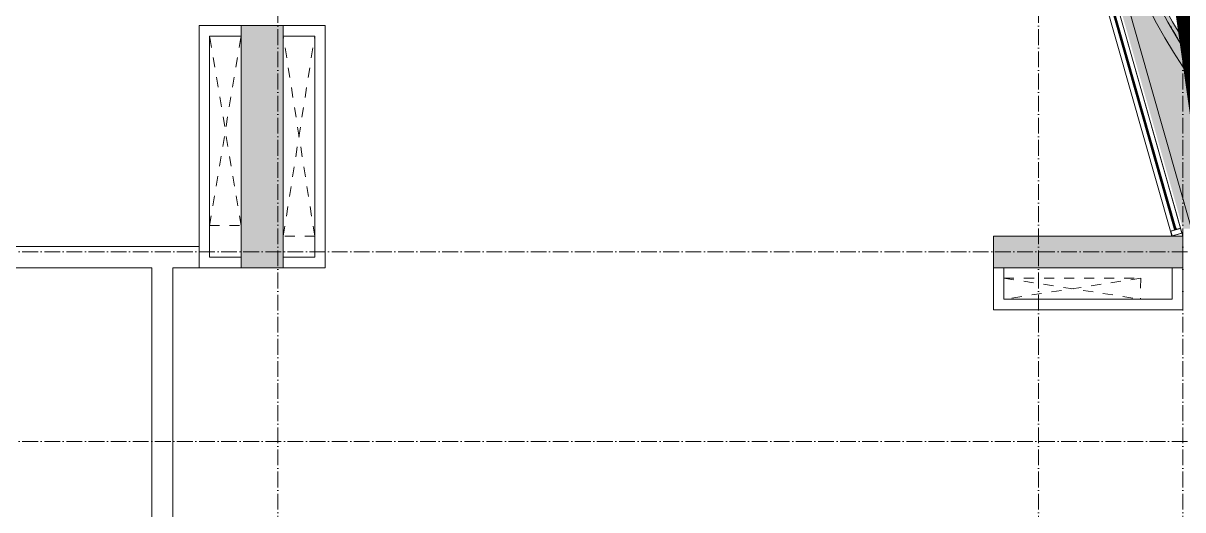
# Model space of a CAD drawing. Header units: millimetres. Extents: x -55734 to 116976, y -16290 to 119094.
# Drawn here: x 29979 to 41001, y 30500 to 35122 of the extents above; entities that cross this region are included whole.
import ezdxf
from ezdxf.xclip import XClip

# ---------------------------------------------------------------- set-up
doc = ezdxf.new("R2010")
doc.units = ezdxf.units.MM
doc.header["$XCLIPFRAME"] = 0
for name, pattern in [('Dash', [6.349999999999998, 3.174999999999999, -3.174999999999999]), ('Grid Line', [4.2, 3, -0.6, 0, -0.6]), ('HIDDEN2', [4.7624999999999975, 3.174999999999999, -1.587499999999999])]:
    doc.linetypes.add(name, pattern=pattern)
for name, color, linetype, lineweight in [('@ color hatch', 7, 'Continuous', 13), ('A-DETL-GENF-HDLN', 161, 'Dash', 5), ('A-FLOR-PATT', 8, 'Continuous', 9), ('CUA', 31, 'Continuous', 9), ('NET THAY 2', 55, 'Continuous', 5), ('NET-CAT', 3, 'Continuous', 15), ('NET-THAY', 2, 'Continuous', 9), ('TRUC', 225, 'Continuous', 5), ('X-COT HAM$0$LC.HA', 8, 'Continuous', 9)]:
    doc.layers.add(name, color=color, linetype=linetype, lineweight=lineweight)
doc.layers.add('CGXD', color=5, linetype='HIDDEN2')

# ---------------------------------------------------------------- blocks, each defined once
blk = doc.blocks.new('ALC1807-ASCENT PLAZA-KET CAU_rvt-1-MẶT BẰNG TẦNG 1')
at = {"layer": 'X-COT HAM$0$LC.HA'}
h = blk.add_hatch(color=256, dxfattribs=at)
h.dxf.hatch_style = 1
h.paths.add_polyline_path([(32450.7232063259, 35099.8647732707), (32050.7232063259, 35099.8647732707), (32050.7232063259, 32799.8647732707), (32450.7232063259, 32799.8647732707)])
h = blk.add_hatch(color=256, dxfattribs=at)
h.dxf.hatch_style = 1
h.paths.add_polyline_path([(39200.52798918221, 33099.93651796354), (39200.52798918221, 32799.93651796354), (41000.52798918221, 32799.93651796354), (41000.52798918221, 33099.93651796354)])
at = {"ltscale": 1000}
for points in [[(32450.7232063259, 35099.8647732707), (32050.7232063259, 35099.8647732707), (32050.7232063259, 32799.8647732707), (32450.7232063259, 32799.8647732707)], [(39200.52798918221, 33099.93651796354), (39200.52798918221, 32799.93651796354), (41000.52798918221, 32799.93651796354), (41000.52798918221, 33099.93651796354)]]:
    blk.add_lwpolyline(points, close=True, dxfattribs=at)
blk = doc.blocks.new('A$C1F0A2BF7')
at = {"layer": '@ color hatch', "ltscale": 0.5}
h = blk.add_hatch(dxfattribs=at)
h.set_pattern_fill('CROSS', color=139, scale=300)
h.set_pattern_definition([(0, (742137.5415861408, 155410.9314822016), (75, 75), [37.5, -112.5]), (90, (742156.2915861408, 155392.1814822016), (-74.99999999999999, 75), [37.5, -112.5])])
edge = h.paths.add_edge_path()
edge.add_line((94051.76638000619, 76093.87788099762), (94038.00529055306, 76093.87793167173))
edge.add_line((94038.00529055306, 76093.87793167173), (96735.69080597148, 66597.11673669086))
edge.add_line((96735.69080597148, 66597.11673669086), (97786.21320807966, 66597.11673669086))
edge.add_arc((101660.5983358833, 69727.49493899217), 4980.976591792952, 218.9370929753434, 284.8108236153011)
edge.add_line((102933.8773815121, 64912.01071827748), (104142.7385549075, 65227.86154444376))
edge.add_arc((102692.5584896742, 72075.99835518433), 7000.000000015714, 188.0770856720446, 281.9564752419076, ccw=False)
edge.add_line((95761.99898500365, 71092.46139480063), (95375.28630718341, 73817.45835251332))
edge.add_arc((91910.00655485594, 73325.68987232255), 3499.999999999991, 8.077085672045065, 52.27071439056824)
edge = h.paths.add_edge_path()
edge.add_line((91885.63972593666, 76825.60505095885), (57579.7225371791, 76586.76314411564))
edge.add_arc((57583.20351273901, 76086.77526145331), 500.0000000000103, 90.39889363870016, 179.1704710148115)
edge.add_line((57083.25591503174, 76094.014014574), (94051.76638000619, 76093.87788099762))
edge.add_arc((91910.00655485582, 73325.68987232257), 3500.000000000063, 52.27071439056644, 90.39889363869638)
at = {"layer": 'CGXD', "ltscale": 200, "const_width": 200, "elevation": -3.977424561112374e-06}
blk.add_lwpolyline([(118267.2105483628, 69299.8113417508), (97389.2170030819, 64252.46243989574), (95665.13970612895, 76400.76485154765), (89158.62054502891, 76288.37961033436), (80095.1513761798, 76240.15018884973)], dxfattribs=at)
at = {"layer": 'NET-THAY', "lineweight": 9, "elevation": -7.047979255164167e-05}
blk.add_lwpolyline([(57084.32255047417, 76092.277436291), (57084.32255047417, 76082.01325003557, -0.4121759045981699), (57580.84157491426, 76582.00113269789), (91886.75876367177, 76820.8430395411, -0.3754859594212102), (95376.40534491846, 73812.69634109568), (95763.1180227462, 71087.69938333043, 0.4342728214908527), (104145.5253036705, 65223.58014064688)], format="xyb", dxfattribs=at)
blk = doc.blocks.new('*U152')
for p, q in [((4628.216152679692, 99.99999999976717, -2.446082159549099e-05), (50.00000000126602, 99.99999999894499, -2.446082159549099e-05)), ((4628.216152679692, 5.820766091346741e-11, -2.446082161722101e-05), (50.00000000126602, -5.598849384114146e-09, -2.446082159549099e-05)), ((4615.216152679575, 58.25000000052387, -2.446082159549099e-05), (63.00000000138425, 58.24999999889405, -2.446082154757012e-05)), ((4615.216152679575, 41.75000000064028, -2.446082159549099e-05), (63.00000000138425, 41.74999999901047, -2.446082154757012e-05))]:
    blk.add_line(p, q)
at = {"ltscale": 100}
for p, q in [((50.00000000138425, 60.99999999895226, -4.892164319098198e-05), (50.00000000138425, 38.99999999895226, -4.892164319098198e-05)), ((50.00000000126784, 60.99999999895226, -4.892164319098198e-05), (50.00000000126784, 38.99999999895226, -4.892164319098198e-05)), ((4628.216152679575, 61.00000000081491, -2.446082159549099e-05), (4628.216152679575, 39.00000000081491, -2.446082159549099e-05)), ((4628.216152679692, 61.00000000081491, -2.446082159549099e-05), (4628.216152679692, 39.00000000081491, -2.446082159549099e-05))]:
    blk.add_line(p, q, dxfattribs=at)
at = {"color": 1, "lineweight": 0, "ltscale": 10}
blk.add_line((56.55774388472673, 49.99999999976717, -2.446082159549099e-05), (4621.658408796233, 50.00000000162981, -2.446082164341186e-05), dxfattribs=at)
at = {"ltscale": 25, "elevation": -2.446082159549099e-05}
for points in [[(1.266016624867916e-09, -3.736204234883189e-09), (50.00000000126602, -3.736204234883189e-09), (50.00000000126602, 99.9999999962638), (1.266016624867916e-09, 99.9999999962638)], [(2.000000001266017, 1.999999996263796), (48.00000000126602, 1.999999996263796), (48.00000000126602, 97.9999999962638), (2.000000001266017, 97.9999999962638)]]:
    blk.add_lwpolyline(points, close=True, dxfattribs=at)
for points, elevation in [([(50.00000000138425, 38.99999999976717), (50.00000000138425, 60.99999999976717), (62.50000000138425, 60.99999999976717, -0.4142135623730951), (63.00000000138425, 60.49999999976717), (63.00000000138425, 56.99999999976717, -0.4142135623730951), (62.50000000138425, 56.49999999976717, -0.4142135623730951), (62.00000000138425, 56.99999999976717), (62.00000000138425, 59.49999999976717, 0.4142135623730951), (61.50000000138425, 59.99999999976717), (51.50000000138425, 59.99999999976717, 0.4142135623730951), (51.00000000138425, 59.49999999976717), (51.00000000138425, 40.49999999976717, 0.4142135623730943), (51.50000000138425, 39.99999999976717), (61.50000000138425, 39.99999999976717, 0.4142135623730974), (62.00000000138425, 40.49999999976717), (62.00000000138425, 42.99999999976717, -0.4142135623730951), (62.50000000138425, 43.49999999976717, -0.4142135623730951), (63.00000000138425, 42.99999999976717), (63.00000000138425, 39.49999999976717, -0.4142135623730974), (62.50000000138425, 38.99999999976717), (50.00000000138425, 38.99999999976717)], -4.892164319098187e-05), ([(4628.216152679575, 39.00000000162981), (4628.216152679575, 61.00000000162981), (4615.716152679575, 61.00000000162981, 0.4142135623730951), (4615.216152679575, 60.50000000162981), (4615.216152679575, 57.00000000162981, 0.4142135623730951), (4615.716152679575, 56.50000000162981, 0.4142135623730951), (4616.216152679575, 57.00000000162981), (4616.216152679575, 59.50000000162981, -0.4142135623730951), (4616.716152679575, 60.00000000162981), (4626.716152679575, 60.00000000162981, -0.4142135623730951), (4627.216152679575, 59.50000000162981), (4627.216152679575, 40.50000000162981, -0.4142135623730943), (4626.716152679575, 40.00000000162981), (4616.716152679575, 40.00000000162981, -0.4142135623730974), (4616.216152679575, 40.50000000162981), (4616.216152679575, 43.00000000162981, 0.4142135623730951), (4615.716152679575, 43.50000000162981, 0.4142135623730951), (4615.216152679575, 43.00000000162981), (4615.216152679575, 39.50000000162981, 0.4142135623730974), (4615.716152679575, 39.00000000162981), (4628.216152679575, 39.00000000162981)], -2.446082159549088e-05)]:
    blk.add_lwpolyline(points, format="xyb", dxfattribs=dict(elevation=elevation))
for points, elevation in [([(50.00000000126784, 40.49999999802094), (50.00000000126784, 59.49999999802094)], -4.892164319098187e-05), ([(50.00000000138425, 40.49999999976717), (50.00000000138425, 59.49999999976717)], -4.892164319098187e-05), ([(4628.216152679692, 40.49999999988358), (4628.216152679692, 59.49999999988358)], -2.446082159549088e-05), ([(4628.216152679575, 40.50000000162981), (4628.216152679575, 59.50000000162981)], -2.446082159549088e-05)]:
    blk.add_lwpolyline(points, dxfattribs=dict(elevation=elevation))
for points in [[(56.58620753813193, 52.33073006733321, 0.1102261129281127), (56.55774388472673, 52.20318394817878), (56.55774388472673, 47.79681605135556, 0.1102261129279761), (56.58620753813193, 47.66926993231755, 0.5475868052481334), (60.19425021913958, 47.19871107453946, -0.3715347355079976), (60.58558232557152, 47.21708931925241, 0.207699257851977), (64.71627869304393, 47.37292371387593, -0.6266160379370466), (65.0459019259888, 47.28823614737485, -0.0880989887940883), (63.00000000138425, 41.92633093066979), (63.00000000138425, 44.06600918807089), (60.19695600260638, 44.06600918807089), (60.19695600260638, 42.91008901793975), (55.67814755182371, 46.46787602850236, -0.262770415069033), (55.43648003575981, 46.89596985897515), (55.43648003575981, 49.99999999976717), (55.43648003575981, 53.10403014055919, -0.262770415069033), (55.67814755182371, 53.53212397114839), (60.19695600260638, 57.08991098159458), (60.19695600260638, 55.93399081146345), (63.00000000138425, 55.93399081146345), (63.00000000138425, 58.07366906898096, -0.0880989887940883), (65.0459019259888, 52.71176385227591, -0.6266160379370582), (64.71627869304393, 52.6270762856584, 0.2076992578519962), (60.58558232557152, 52.78291068039834, -0.3715347355080128), (60.19425021913958, 52.80128892499488, 0.5475868052479469)], [(4621.629945142828, 52.33073006919585, -0.1102261129281127), (4621.658408796233, 52.20318395004142), (4621.658408796233, 47.79681605321821, -0.1102261129279761), (4621.629945142828, 47.66926993418019, -0.5475868052481334), (4618.02190246182, 47.19871107640211, 0.3715347355079976), (4617.630570355388, 47.21708932111505, -0.207699257851977), (4613.499873987916, 47.37292371573858, 0.6266160379370466), (4613.170250754971, 47.28823614923749, 0.0880989887940883), (4615.216152679575, 41.92633093253244), (4615.216152679575, 44.06600918993354), (4618.019196678353, 44.06600918993354), (4618.019196678353, 42.9100890198024), (4622.538005129136, 46.46787603036501, 0.262770415069033), (4622.7796726452, 46.89596986083779), (4622.7796726452, 50.00000000162981), (4622.7796726452, 53.10403014242183, 0.262770415069033), (4622.538005129136, 53.53212397301104), (4618.019196678353, 57.08991098345723), (4618.019196678353, 55.93399081332609), (4615.216152679575, 55.93399081332609), (4615.216152679575, 58.07366907084361, 0.0880989887940883), (4613.170250754971, 52.71176385413855, 0.6266160379370582), (4613.499873987916, 52.62707628752105, -0.2076992578519962), (4617.630570355388, 52.78291068226099, 0.3715347355080128), (4618.02190246182, 52.80128892685752, -0.5475868052479469)]]:
    blk.add_lwpolyline(points, format="xyb", close=True)
for points in [[(56.55774388472673, 47.49999999976717), (56.55774388472673, 52.49999999976717), (4621.658408796233, 52.50000000162981), (4621.658408796233, 47.50000000162981)], [(4678.216152679692, 99.99999999976717), (4678.216152679692, 0), (4628.216152679692, 0), (4628.216152679692, 99.99999999976717)], [(4676.216152679692, 97.99999999976717), (4676.216152679692, 2), (4630.216152679692, 2), (4630.216152679692, 97.99999999976717)]]:
    blk.add_lwpolyline(points, close=True)

msp = doc.modelspace()

# ---------------------------------------------------------------- hatches: boundary and pattern name
at = {"layer": 'A-FLOR-PATT', "lineweight": 5}
h = msp.add_hatch(dxfattribs=at)
h.set_pattern_fill('FP_17', color=256, style=0, pattern_type=2)
h.set_pattern_definition([(23.063, (-2328677.056, 1509274.519), (47.44576498576169, 117.8051654339311), [23.812, -155.793]), (338.063, (-2328677.056, 1509274.519), (47.445533159493, 117.8045898223471), [23.813, -103.188]), (68.063, (-2328677.056, 1509274.519), (-117.8045898223471, 47.44553315949299), [23.813, -103.188])])
h.paths.add_polyline_path([(45855.89869551436, 31339.93553765789), (46096.16301432717, 31342.30110887358), (46381.75509278259, 31361.46075092242), (46574.8878138598, 31382.46101836039), (46812.18820070848, 31420.15803711758), (47047.34591259072, 31469.48743366739), (46754.82768130326, 31471.91066706054), (46462.65754897427, 31486.38137783846), (46171.33148492398, 31512.87500143594), (45881.34402558405, 31551.34656400733), (45593.18743512795, 31601.73075858993), (45307.35086971046, 31663.94205644523), (45024.31954719654, 31737.87485141213), (44744.57392342593, 31823.40363999717), (44468.58887665002, 31920.38323400183), (44196.83290141897, 32028.64900708611), (43929.76731326872, 32148.01717420347), (43625.69604960185, 32301.4612215041), (43380.12399580093, 32438.21491849559), (43151.7344505428, 32576.89021904308), (42878.67918660332, 32760.15850926363), (42669.01238203218, 32912.5925117665), (42444.56401575766, 33089.93651796372), (42223.94478204719, 33279.42707520502), (42011.9851915155, 33477.07063303738), (41807.77754094733, 33683.73694801017), (41611.79747413201, 33899.05980947972), (41424.08568823913, 34123.17755395161), (41245.65222093747, 34354.98412294976), (41076.18294546655, 34595.083118894), (40918.1720845078, 34839.65168731826), (40743.68880427843, 35140.27965221279), (40613.74280622083, 35386.80220081398), (40495.04211575013, 35634.77317052464), (40387.79706930257, 35882.4454533608), (40281.4914409939, 36159.05091375027), (40187.4267073267, 36437.77707207724), (40104.95875892053, 36720.279645343), (40029.32949302373, 37029.97992598284), (39975.43114909463, 37294.60586502618), (39928.32754656747, 37585.4118111258), (39541.2051428588, 40310.40876889112), (39503.99920764664, 40516.69512806265), (39469.26973261154, 40667.08925664089), (39415.46520793221, 40852.76714425308), (39358.23696703558, 41017.48877692423), (39287.47511984067, 41190.32731917933), (39228.04046049624, 41316.60975918994), (39184.9635569903, 41401.75489376272), (39143.27883151771, 41478.10887153917), (39075.83888168867, 41594.35738252813), (38974.04517937403, 41750.94087878275), (38863.90832102878, 41901.59204722515), (38734.81850531018, 42057.90980890679), (38614.08888230564, 42189.19244377591), (38486.78003741192, 42313.92235400705), (41076.18294546655, 33189.93651796378), (42101.72050332651, 33189.93651796378), (42279.12753437233, 32979.61475270306), (42418.1612975848, 32828.47355202277), (42589.33685058365, 32659.85721569305), (42768.60296486355, 32499.86909396929), (42955.52522482537, 32348.89688608847), (43151.7344505428, 32205.93841325286), (43361.88108732866, 32068.75159778597), (43578.44089233642, 31942.7109566594), (43808.19812088071, 31824.68307839152), (44028.62044510997, 31725.07045224685), (44244.49633164972, 31639.70608394868), (44471.11277475204, 31562.65686701816), (44708.7266355407, 31495.0071969555), (44936.93428040561, 31441.83091805042), (45138.47935175676, 31403.67919624724), (45376.47597165342, 31370.66181083578), (45615.80907822251, 31349.39674742883), (45797.1366757053, 31342.25117213746)], flags=0)

# ---------------------------------------------------------------- linework, layer by layer
at = {"layer": 'A-DETL-GENF-HDLN', "ltscale": 30}
for p, q in [((32050.7230386112, 33199.86477338226, 2.522973089325427e-07), (31750.72320632463, 34999.86477327135)), ((31750.72320632471, 33199.86460562818), (32049.91761789576, 34999.86477327135)), ((32450.52353271044, 33099.8647732707, 2.522973089325427e-07), (32749.91761789577, 34999.86477327135)), ((32750.61354196143, 33099.86806037292), (32450.72320632464, 34999.86477327135)), ((31750.72320632471, 33199.86460562818), (32050.52353271044, 33199.8647732707, 2.522973089325427e-07)), ((32750.6134099274, 33099.86806037147), (32450.72320632589, 33099.86477545786))]:
    msp.add_line(p, q, dxfattribs=at)
for points in [[(40600.31485932763, 32699.93054976543), (39300.52798918221, 32499.93651796354)], [(39300.5284743829, 32699.92327373752), (40600.31485932763, 32699.93054976543), (40599.51724084899, 32499.93651796358)], [(39300.52847438287, 32699.92327373752), (40599.528186029, 32499.93505772209)]]:
    msp.add_lwpolyline(points, dxfattribs=at)
at = {"layer": 'NET-CAT'}
for p, q in [((31650.72320632471, 35099.8647732707), (31650.72320632471, 32799.93651796479)), ((32050.72320632471, 35099.8647732707), (31650.72320632471, 35099.8647732707)), ((32850.61340992741, 35099.8647732707), (32450.72320632474, 35099.8647732707)), ((32850.6134099274, 32799.93651796479), (32850.61340992741, 35099.8647732707)), ((31750.72320632471, 32899.93651796479), (31750.7232063247, 34999.8647732707)), ((31750.7232063247, 34999.8647732707), (32050.72320632471, 34999.8647732707)), ((32450.72320632474, 34999.8647732707), (32750.61340992741, 34999.8647732707)), ((32750.61340992741, 34999.8647732707), (32750.6134099274, 32899.93651796479)), ((31650.72320632587, 32999.93651796422), (24800.52429042125, 32999.93651796422)), ((32050.72320632471, 32899.93651796479), (31750.72320632471, 32899.93651796479)), ((32750.6134099274, 32899.93651796479), (32450.72320632471, 32899.93651796479)), ((24800.52425046705, 32799.9365179642), (31200.52425046681, 32799.93651796416)), ((31200.52425046681, 32799.9365179642), (31200.52425046681, 27059.93651796516)), ((31400.5242504668, 27059.93651796525), (31400.5242504668, 32799.9365179642)), ((31400.52425046676, 32799.93651796416), (32850.61340992856, 32799.93651796416)), ((31650.72320632471, 32799.93651796479), (32050.72320632471, 32799.93651796479)), ((32450.72320632471, 32799.93651796479), (32850.6134099274, 32799.93651796479))]:
    msp.add_line(p, q, dxfattribs=at)
for points in [[(39200.52798918221, 32799.93651796354), (39200.52798918221, 32399.93651796354), (41000.52425046876, 32399.93651796358), (41000.52425046876, 32799.93651796358)], [(39300.52798918221, 32799.93651796354), (39300.52798918221, 32499.93651796354), (40900.52425046876, 32499.93651796358), (40900.52425046876, 32799.93651796358)]]:
    msp.add_lwpolyline(points, dxfattribs=at)
at = {"layer": 'NET-THAY'}
for p, q in [((41000.52425046757, 33099.93651796354), (38300.52425046794, 42599.93651796365)), ((38486.7765932447, 42313.93366935423), (41076.18294546645, 33189.93651796379))]:
    msp.add_line(p, q, dxfattribs=at)
for radius, start, end in [(7000.000000015711, 188.0770856724781, 277.3227363334857), (7100.000000015712, 188.0770856724777, 270.7057801182433), (7000.000000015715, 209.7651503238466, 210.9065976214822)]:
    msp.add_arc((46959.88899768677, 38568.94877156199), radius, start, end, dxfattribs=at)
at = {"layer": 'TRUC', "linetype": 'Grid Line', "ltscale": 50}
for p, q in [((32400.52425046682, 47249.93651796383), (32400.52425046677, -9494.058060153922)), ((39630.52425046699, 47249.93651796382), (39630.52425046694, -12161.6329411154)), ((41000.52425046758, 47249.93651796382), (41000.52425046753, -9494.058060153944)), ((48819.12251325858, 32949.93651796366), (-19344.89889730067, 32949.93651796375)), ((48819.12251325858, 31149.93651796365), (-21659.52451025684, 31149.93651796374))]:
    msp.add_line(p, q, dxfattribs=at)

# ---------------------------------------------------------------- block references
at = {"layer": 'NET-CAT'}
msp.add_blockref('ALC1807-ASCENT PLAZA-KET CAU_rvt-1-MẶT BẰNG TẦNG 1', (0, 0), dxfattribs=at)

# ---------------------------------------------------------------- next in the draw order: block references
at = {"layer": 'NET THAY 2'}
ref = msp.add_blockref('A$C1F0A2BF7', (-55733.66907395174, -33426.80598015153, 4.978024789251535e-07), dxfattribs=at)
XClip(ref).set_block_clipping_path([(-27462.618629115583, 51738.674998801594), (137958.51740970556, 152520.38063209807)])

# ---------------------------------------------------------------- next in the draw order: block references
at = {"layer": 'CUA', "extrusion": (-8.606237578931732e-09, -1.691951358833195e-08, 1), "rotation": 285.8657078026561}
msp.add_blockref('*U152', (39617.61652310142, 37599.93651796637, -0.0009535651428973167), dxfattribs=at)

doc.saveas('drawing.dxf')
